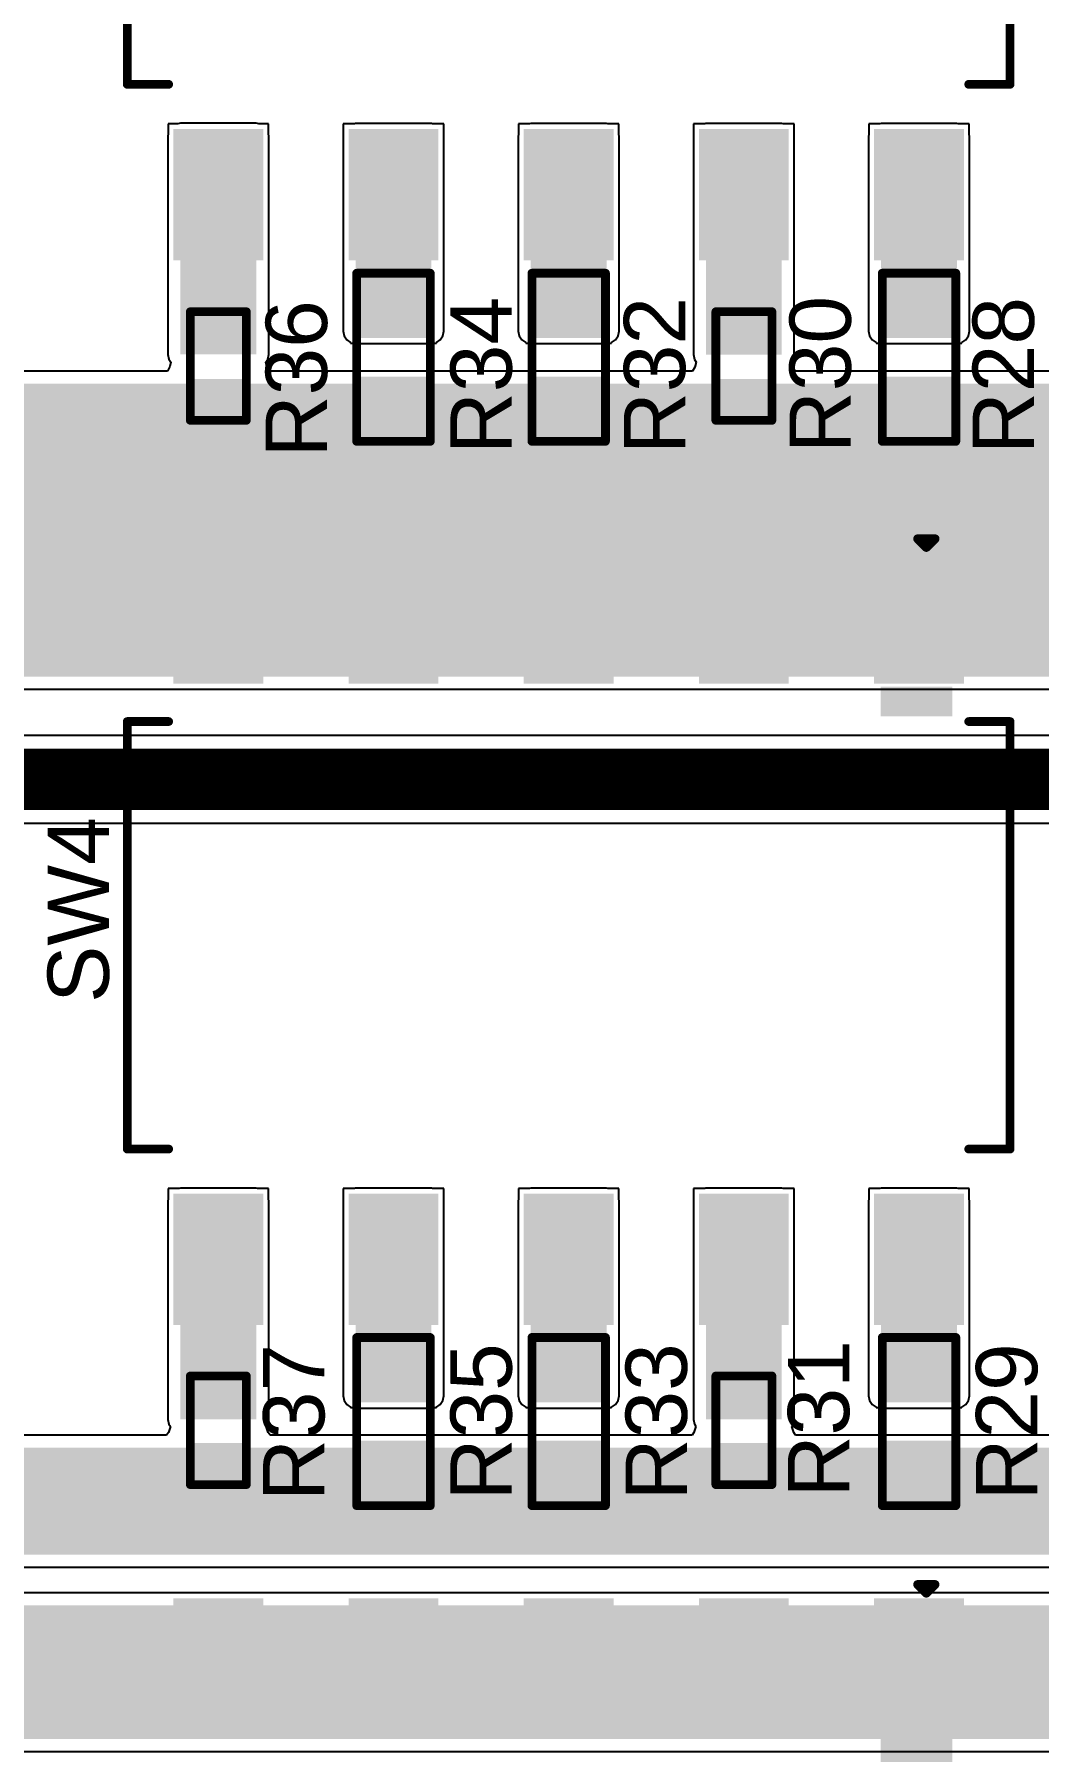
# Model space of a CAD drawing. Header units: millimetres. Extents: x -0.28 to 2.08, y -0.28 to 2.74.
# Drawn here: x 0.596 to 1.169, y 0.44 to 1.421 of the extents above; entities that cross this region are included whole.
import ezdxf

# ---------------------------------------------------------------- set-up
doc = ezdxf.new("R2010")
doc.units = ezdxf.units.MM
doc.header["$MEASUREMENT"] = 0
for name, color, linetype in [('TopLayer', 1, 'Continuous'), ('TopOverlay', 2, 'Continuous'), ('TopPaste', 8, 'Continuous'), ('TopSolder', 216, 'Continuous')]:
    doc.layers.add(name, color=color, linetype=linetype)
doc.styles.add('Arial', font='', dxfattribs={"height": 0.2})
doc.styles.get('Arial').set_extended_font_data('Arial')

# ---------------------------------------------------------------- blocks, each defined once
blk = doc.blocks.new('DSIC05LS_P__9')
at = {"layer": 'TopLayer'}
for points in [[(-0.14961, 0.22165), (-0.14961, 0.17835), (-0.21654, 0.17835), (-0.21654, 0.22165)], [(0.21654, 0.22165), (0.21654, 0.17835), (0.14961, 0.17835), (0.14961, 0.22165)], [(-0.14961, 0.12165), (-0.14961, 0.07835), (-0.21654, 0.07835), (-0.21654, 0.12165)], [(0.21654, 0.12165), (0.21654, 0.07835), (0.14961, 0.07835), (0.14961, 0.12165)], [(-0.14961, 0.02165), (-0.14961, -0.02165), (-0.21654, -0.02165), (-0.21654, 0.02165)], [(0.21654, 0.02165), (0.21654, -0.02165), (0.14961, -0.02165), (0.14961, 0.02165)], [(-0.14961, -0.07835), (-0.14961, -0.12165), (-0.21654, -0.12165), (-0.21654, -0.07835)], [(0.21654, -0.07835), (0.21654, -0.12165), (0.14961, -0.12165), (0.14961, -0.07835)], [(-0.14961, -0.17835), (-0.14961, -0.22165), (-0.21654, -0.22165), (-0.21654, -0.17835)], [(0.21654, -0.17835), (0.21654, -0.22165), (0.14961, -0.22165), (0.14961, -0.17835)]]:
    blk.add_hatch(color=1, dxfattribs=at).paths.add_polyline_path(points)
at = {"layer": 'TopOverlay'}
blk.add_hatch(color=2, dxfattribs=at).paths.add_polyline_path([(-0.144, 0.178), (-0.127, 0.178), (-0.127, 0.219), (-0.144, 0.219)])
at = {"layer": 'TopPaste'}
for points in [[(-0.14961, 0.22165), (-0.14961, 0.17835), (-0.21654, 0.17835), (-0.21654, 0.22165)], [(0.21654, 0.22165), (0.21654, 0.17835), (0.14961, 0.17835), (0.14961, 0.22165)], [(-0.14961, 0.12165), (-0.14961, 0.07835), (-0.21654, 0.07835), (-0.21654, 0.12165)], [(0.21654, 0.12165), (0.21654, 0.07835), (0.14961, 0.07835), (0.14961, 0.12165)], [(-0.14961, 0.02165), (-0.14961, -0.02165), (-0.21654, -0.02165), (-0.21654, 0.02165)], [(0.21654, 0.02165), (0.21654, -0.02165), (0.14961, -0.02165), (0.14961, 0.02165)], [(-0.14961, -0.07835), (-0.14961, -0.12165), (-0.21654, -0.12165), (-0.21654, -0.07835)], [(0.21654, -0.07835), (0.21654, -0.12165), (0.14961, -0.12165), (0.14961, -0.07835)], [(-0.14961, -0.17835), (-0.14961, -0.22165), (-0.21654, -0.22165), (-0.21654, -0.17835)], [(0.21654, -0.17835), (0.21654, -0.22165), (0.14961, -0.22165), (0.14961, -0.17835)]]:
    blk.add_hatch(color=8, dxfattribs=at).paths.add_polyline_path(points)
at = {"layer": 'TopSolder'}
for points in [[(-0.14561, 0.22565), (-0.14561, 0.17435), (-0.22054, 0.17435), (-0.22054, 0.22565)], [(0.22054, 0.22565), (0.22054, 0.17435), (0.14561, 0.17435), (0.14561, 0.22565)], [(-0.14561, 0.12565), (-0.14561, 0.07435), (-0.22054, 0.07435), (-0.22054, 0.12565)], [(0.22054, 0.12565), (0.22054, 0.07435), (0.14561, 0.07435), (0.14561, 0.12565)], [(-0.14561, 0.02565), (-0.14561, -0.02565), (-0.22054, -0.02565), (-0.22054, 0.02565)], [(0.22054, 0.02565), (0.22054, -0.02565), (0.14561, -0.02565), (0.14561, 0.02565)], [(-0.14561, -0.07435), (-0.14561, -0.12565), (-0.22054, -0.12565), (-0.22054, -0.07435)], [(0.22054, -0.07435), (0.22054, -0.12565), (0.14561, -0.12565), (0.14561, -0.07435)], [(-0.14561, -0.17435), (-0.14561, -0.22565), (-0.22054, -0.22565), (-0.22054, -0.17435)], [(0.22054, -0.17435), (0.22054, -0.22565), (0.14561, -0.22565), (0.14561, -0.17435)]]:
    blk.add_hatch(color=216, dxfattribs=at).paths.add_polyline_path(points)
at = {"layer": 'TopOverlay', "const_width": 0.005}
for points in [[(0.12008, 0.25197), (-0.12402, 0.25197)], [(-0.12402, 0.22835), (-0.12402, 0.25197)], [(0.12008, 0.22835), (0.12008, 0.25197)], [(-0.22838, 0.19916), (-0.22838, 0.20916)], [(-0.22338, 0.20416), (-0.22838, 0.20916)], [(-0.22838, 0.19916), (-0.22338, 0.20416)], [(-0.12402, -0.25197), (-0.12402, -0.22835)], [(0.12008, -0.25197), (0.12008, -0.22835)], [(0.12008, -0.25197), (-0.12402, -0.25197)]]:
    blk.add_lwpolyline(points, dxfattribs=at)
at = {"layer": 'TopOverlay', "const_width": 0.0025}
for points in [[(-0.12527, 0.25197, 1), (-0.12277, 0.25197, 1)], [(-0.12527, 0.25197, 1), (-0.12277, 0.25197, 1)], [(0.11883, 0.25197, 1), (0.12133, 0.25197, 1)], [(0.11883, 0.25197, 1), (0.12133, 0.25197, 1)], [(-0.12527, 0.22835, 1), (-0.12277, 0.22835, 1)], [(0.11883, 0.22835, 1), (0.12133, 0.22835, 1)], [(-0.22963, 0.20916, 1), (-0.22713, 0.20916, 1)], [(-0.22963, 0.20916, 1), (-0.22713, 0.20916, 1)], [(-0.22463, 0.20416, 1), (-0.22213, 0.20416, 1)], [(-0.22463, 0.20416, 1), (-0.22213, 0.20416, 1)], [(-0.22963, 0.19916, 1), (-0.22713, 0.19916, 1)], [(-0.22963, 0.19916, 1), (-0.22713, 0.19916, 1)], [(-0.12527, -0.22835, 1), (-0.12277, -0.22835, 1)], [(0.11883, -0.22835, 1), (0.12133, -0.22835, 1)], [(-0.12527, -0.25197, 1), (-0.12277, -0.25197, 1)], [(-0.12527, -0.25197, 1), (-0.12277, -0.25197, 1)], [(0.11883, -0.25197, 1), (0.12133, -0.25197, 1)], [(0.11883, -0.25197, 1), (0.12133, -0.25197, 1)]]:
    blk.add_lwpolyline(points, format="xyb", close=True, dxfattribs=at)
blk = doc.blocks.new('DSIC05LS_P__13')
at = {"layer": 'TopLayer'}
for points in [[(-0.14961, 0.22165), (-0.14961, 0.17835), (-0.21654, 0.17835), (-0.21654, 0.22165)], [(0.21654, 0.22165), (0.21654, 0.17835), (0.14961, 0.17835), (0.14961, 0.22165)], [(-0.14961, 0.12165), (-0.14961, 0.07835), (-0.21654, 0.07835), (-0.21654, 0.12165)], [(0.21654, 0.12165), (0.21654, 0.07835), (0.14961, 0.07835), (0.14961, 0.12165)], [(-0.14961, 0.02165), (-0.14961, -0.02165), (-0.21654, -0.02165), (-0.21654, 0.02165)], [(0.21654, 0.02165), (0.21654, -0.02165), (0.14961, -0.02165), (0.14961, 0.02165)], [(-0.14961, -0.07835), (-0.14961, -0.12165), (-0.21654, -0.12165), (-0.21654, -0.07835)], [(0.21654, -0.07835), (0.21654, -0.12165), (0.14961, -0.12165), (0.14961, -0.07835)], [(-0.14961, -0.17835), (-0.14961, -0.22165), (-0.21654, -0.22165), (-0.21654, -0.17835)], [(0.21654, -0.17835), (0.21654, -0.22165), (0.14961, -0.22165), (0.14961, -0.17835)]]:
    blk.add_hatch(color=1, dxfattribs=at).paths.add_polyline_path(points)
at = {"layer": 'TopOverlay'}
blk.add_hatch(color=2, dxfattribs=at).paths.add_polyline_path([(-0.144, 0.178), (-0.127, 0.178), (-0.127, 0.219), (-0.144, 0.219)])
at = {"layer": 'TopPaste'}
for points in [[(-0.14961, 0.22165), (-0.14961, 0.17835), (-0.21654, 0.17835), (-0.21654, 0.22165)], [(0.21654, 0.22165), (0.21654, 0.17835), (0.14961, 0.17835), (0.14961, 0.22165)], [(-0.14961, 0.12165), (-0.14961, 0.07835), (-0.21654, 0.07835), (-0.21654, 0.12165)], [(0.21654, 0.12165), (0.21654, 0.07835), (0.14961, 0.07835), (0.14961, 0.12165)], [(-0.14961, 0.02165), (-0.14961, -0.02165), (-0.21654, -0.02165), (-0.21654, 0.02165)], [(0.21654, 0.02165), (0.21654, -0.02165), (0.14961, -0.02165), (0.14961, 0.02165)], [(-0.14961, -0.07835), (-0.14961, -0.12165), (-0.21654, -0.12165), (-0.21654, -0.07835)], [(0.21654, -0.07835), (0.21654, -0.12165), (0.14961, -0.12165), (0.14961, -0.07835)], [(-0.14961, -0.17835), (-0.14961, -0.22165), (-0.21654, -0.22165), (-0.21654, -0.17835)], [(0.21654, -0.17835), (0.21654, -0.22165), (0.14961, -0.22165), (0.14961, -0.17835)]]:
    blk.add_hatch(color=8, dxfattribs=at).paths.add_polyline_path(points)
at = {"layer": 'TopSolder'}
for points in [[(-0.14561, 0.22565), (-0.14561, 0.17435), (-0.22054, 0.17435), (-0.22054, 0.22565)], [(0.22054, 0.22565), (0.22054, 0.17435), (0.14561, 0.17435), (0.14561, 0.22565)], [(-0.14561, 0.12565), (-0.14561, 0.07435), (-0.22054, 0.07435), (-0.22054, 0.12565)], [(0.22054, 0.12565), (0.22054, 0.07435), (0.14561, 0.07435), (0.14561, 0.12565)], [(-0.14561, 0.02565), (-0.14561, -0.02565), (-0.22054, -0.02565), (-0.22054, 0.02565)], [(0.22054, 0.02565), (0.22054, -0.02565), (0.14561, -0.02565), (0.14561, 0.02565)], [(-0.14561, -0.07435), (-0.14561, -0.12565), (-0.22054, -0.12565), (-0.22054, -0.07435)], [(0.22054, -0.07435), (0.22054, -0.12565), (0.14561, -0.12565), (0.14561, -0.07435)], [(-0.14561, -0.17435), (-0.14561, -0.22565), (-0.22054, -0.22565), (-0.22054, -0.17435)], [(0.22054, -0.17435), (0.22054, -0.22565), (0.14561, -0.22565), (0.14561, -0.17435)]]:
    blk.add_hatch(color=216, dxfattribs=at).paths.add_polyline_path(points)
at = {"layer": 'TopOverlay', "const_width": 0.005}
for points in [[(0.12008, 0.25197), (-0.12402, 0.25197)], [(-0.12402, 0.22835), (-0.12402, 0.25197)], [(0.12008, 0.22835), (0.12008, 0.25197)], [(-0.22838, 0.19916), (-0.22838, 0.20916)], [(-0.22338, 0.20416), (-0.22838, 0.20916)], [(-0.22838, 0.19916), (-0.22338, 0.20416)], [(-0.12402, -0.25197), (-0.12402, -0.22835)], [(0.12008, -0.25197), (0.12008, -0.22835)], [(0.12008, -0.25197), (-0.12402, -0.25197)]]:
    blk.add_lwpolyline(points, dxfattribs=at)
at = {"layer": 'TopOverlay', "const_width": 0.0025}
for points in [[(-0.12527, 0.25197, 1), (-0.12277, 0.25197, 1)], [(-0.12527, 0.25197, 1), (-0.12277, 0.25197, 1)], [(0.11883, 0.25197, 1), (0.12133, 0.25197, 1)], [(0.11883, 0.25197, 1), (0.12133, 0.25197, 1)], [(-0.12527, 0.22835, 1), (-0.12277, 0.22835, 1)], [(0.11883, 0.22835, 1), (0.12133, 0.22835, 1)], [(-0.22963, 0.20916, 1), (-0.22713, 0.20916, 1)], [(-0.22963, 0.20916, 1), (-0.22713, 0.20916, 1)], [(-0.22463, 0.20416, 1), (-0.22213, 0.20416, 1)], [(-0.22463, 0.20416, 1), (-0.22213, 0.20416, 1)], [(-0.22963, 0.19916, 1), (-0.22713, 0.19916, 1)], [(-0.22963, 0.19916, 1), (-0.22713, 0.19916, 1)], [(-0.12527, -0.22835, 1), (-0.12277, -0.22835, 1)], [(0.11883, -0.22835, 1), (0.12133, -0.22835, 1)], [(-0.12527, -0.25197, 1), (-0.12277, -0.25197, 1)], [(-0.12527, -0.25197, 1), (-0.12277, -0.25197, 1)], [(0.11883, -0.25197, 1), (0.12133, -0.25197, 1)], [(0.11883, -0.25197, 1), (0.12133, -0.25197, 1)]]:
    blk.add_lwpolyline(points, format="xyb", close=True, dxfattribs=at)
blk = doc.blocks.new('DSIC05LS_P__14')
at = {"layer": 'TopLayer'}
for points in [[(-0.14961, 0.22165), (-0.14961, 0.17835), (-0.21654, 0.17835), (-0.21654, 0.22165)], [(0.21654, 0.22165), (0.21654, 0.17835), (0.14961, 0.17835), (0.14961, 0.22165)], [(-0.14961, 0.12165), (-0.14961, 0.07835), (-0.21654, 0.07835), (-0.21654, 0.12165)], [(0.21654, 0.12165), (0.21654, 0.07835), (0.14961, 0.07835), (0.14961, 0.12165)], [(-0.14961, 0.02165), (-0.14961, -0.02165), (-0.21654, -0.02165), (-0.21654, 0.02165)], [(0.21654, 0.02165), (0.21654, -0.02165), (0.14961, -0.02165), (0.14961, 0.02165)], [(-0.14961, -0.07835), (-0.14961, -0.12165), (-0.21654, -0.12165), (-0.21654, -0.07835)], [(0.21654, -0.07835), (0.21654, -0.12165), (0.14961, -0.12165), (0.14961, -0.07835)], [(-0.14961, -0.17835), (-0.14961, -0.22165), (-0.21654, -0.22165), (-0.21654, -0.17835)], [(0.21654, -0.17835), (0.21654, -0.22165), (0.14961, -0.22165), (0.14961, -0.17835)]]:
    blk.add_hatch(color=1, dxfattribs=at).paths.add_polyline_path(points)
at = {"layer": 'TopOverlay'}
blk.add_hatch(color=2, dxfattribs=at).paths.add_polyline_path([(-0.14402, 0.178), (-0.12702, 0.178), (-0.12702, 0.219), (-0.14402, 0.219)])
at = {"layer": 'TopPaste'}
for points in [[(-0.14961, 0.22165), (-0.14961, 0.17835), (-0.21654, 0.17835), (-0.21654, 0.22165)], [(0.21654, 0.22165), (0.21654, 0.17835), (0.14961, 0.17835), (0.14961, 0.22165)], [(-0.14961, 0.12165), (-0.14961, 0.07835), (-0.21654, 0.07835), (-0.21654, 0.12165)], [(0.21654, 0.12165), (0.21654, 0.07835), (0.14961, 0.07835), (0.14961, 0.12165)], [(-0.14961, 0.02165), (-0.14961, -0.02165), (-0.21654, -0.02165), (-0.21654, 0.02165)], [(0.21654, 0.02165), (0.21654, -0.02165), (0.14961, -0.02165), (0.14961, 0.02165)], [(-0.14961, -0.07835), (-0.14961, -0.12165), (-0.21654, -0.12165), (-0.21654, -0.07835)], [(0.21654, -0.07835), (0.21654, -0.12165), (0.14961, -0.12165), (0.14961, -0.07835)], [(-0.14961, -0.17835), (-0.14961, -0.22165), (-0.21654, -0.22165), (-0.21654, -0.17835)], [(0.21654, -0.17835), (0.21654, -0.22165), (0.14961, -0.22165), (0.14961, -0.17835)]]:
    blk.add_hatch(color=8, dxfattribs=at).paths.add_polyline_path(points)
at = {"layer": 'TopSolder'}
for points in [[(-0.14561, 0.22565), (-0.14561, 0.17435), (-0.22054, 0.17435), (-0.22054, 0.22565)], [(0.22054, 0.22565), (0.22054, 0.17435), (0.14561, 0.17435), (0.14561, 0.22565)], [(-0.14561, 0.12565), (-0.14561, 0.07435), (-0.22054, 0.07435), (-0.22054, 0.12565)], [(0.22054, 0.12565), (0.22054, 0.07435), (0.14561, 0.07435), (0.14561, 0.12565)], [(-0.14561, 0.02565), (-0.14561, -0.02565), (-0.22054, -0.02565), (-0.22054, 0.02565)], [(0.22054, 0.02565), (0.22054, -0.02565), (0.14561, -0.02565), (0.14561, 0.02565)], [(-0.14561, -0.07435), (-0.14561, -0.12565), (-0.22054, -0.12565), (-0.22054, -0.07435)], [(0.22054, -0.07435), (0.22054, -0.12565), (0.14561, -0.12565), (0.14561, -0.07435)], [(-0.14561, -0.17435), (-0.14561, -0.22565), (-0.22054, -0.22565), (-0.22054, -0.17435)], [(0.22054, -0.17435), (0.22054, -0.22565), (0.14561, -0.22565), (0.14561, -0.17435)]]:
    blk.add_hatch(color=216, dxfattribs=at).paths.add_polyline_path(points)
at = {"layer": 'TopOverlay', "const_width": 0.005}
for points in [[(0.12008, 0.25197), (-0.12402, 0.25197)], [(-0.12402, 0.22835), (-0.12402, 0.25197)], [(0.12008, 0.22835), (0.12008, 0.25197)], [(-0.22838, 0.19916), (-0.22838, 0.20916)], [(-0.22338, 0.20416), (-0.22838, 0.20916)], [(-0.22838, 0.19916), (-0.22338, 0.20416)], [(-0.12402, -0.25197), (-0.12402, -0.22835)], [(0.12008, -0.25197), (0.12008, -0.22835)], [(0.12008, -0.25197), (-0.12402, -0.25197)]]:
    blk.add_lwpolyline(points, dxfattribs=at)
at = {"layer": 'TopOverlay', "const_width": 0.0025}
for points in [[(-0.12527, 0.25197, 1), (-0.12277, 0.25197, 1)], [(-0.12527, 0.25197, 1), (-0.12277, 0.25197, 1)], [(0.11883, 0.25197, 1), (0.12133, 0.25197, 1)], [(0.11883, 0.25197, 1), (0.12133, 0.25197, 1)], [(-0.12527, 0.22835, 1), (-0.12277, 0.22835, 1)], [(0.11883, 0.22835, 1), (0.12133, 0.22835, 1)], [(-0.22963, 0.20916, 1), (-0.22713, 0.20916, 1)], [(-0.22963, 0.20916, 1), (-0.22713, 0.20916, 1)], [(-0.22463, 0.20416, 1), (-0.22213, 0.20416, 1)], [(-0.22463, 0.20416, 1), (-0.22213, 0.20416, 1)], [(-0.22963, 0.19916, 1), (-0.22713, 0.19916, 1)], [(-0.22963, 0.19916, 1), (-0.22713, 0.19916, 1)], [(-0.12527, -0.22835, 1), (-0.12277, -0.22835, 1)], [(0.11883, -0.22835, 1), (0.12133, -0.22835, 1)], [(-0.12527, -0.25197, 1), (-0.12277, -0.25197, 1)], [(-0.12527, -0.25197, 1), (-0.12277, -0.25197, 1)], [(0.11883, -0.25197, 1), (0.12133, -0.25197, 1)], [(0.11883, -0.25197, 1), (0.12133, -0.25197, 1)]]:
    blk.add_lwpolyline(points, format="xyb", close=True, dxfattribs=at)
blk = doc.blocks.new('R___0402_53')
at = {"layer": 'TopLayer'}
for points in [[(-0.0275, -0.0125), (-0.0275, 0.0125), (-0.0095, 0.0125), (-0.0095, -0.0125)], [(0.0095, -0.0125), (0.0095, 0.0125), (0.0275, 0.0125), (0.0275, -0.0125)]]:
    blk.add_hatch(color=1, dxfattribs=at).paths.add_polyline_path(points)
at = {"layer": 'TopPaste'}
for points in [[(-0.0275, -0.0125), (-0.0275, 0.0125), (-0.0095, 0.0125), (-0.0095, -0.0125)], [(0.0095, -0.0125), (0.0095, 0.0125), (0.0275, 0.0125), (0.0275, -0.0125)]]:
    blk.add_hatch(color=8, dxfattribs=at).paths.add_polyline_path(points)
at = {"layer": 'TopSolder'}
for points in [[(-0.02967, -0.01467), (-0.02967, 0.01467), (-0.00733, 0.01467), (-0.00733, -0.01467)], [(0.00733, -0.01467), (0.00733, 0.01467), (0.02967, 0.01467), (0.02967, -0.01467)]]:
    blk.add_hatch(color=216, dxfattribs=at).paths.add_polyline_path(points)
at = {"layer": 'TopOverlay'}
for points, const_width in [([(-0.031, 0.016), (0.031, 0.016)], 0.005), ([(-0.031, 0.016), (-0.031, -0.016)], 0.005), ([(0.031, 0.016), (0.031, -0.016)], 0.005), ([(-0.031, -0.016), (0.031, -0.016)], 0.005), ([(-0.032, -0.017), (0.032, -0.017)], 0.000127)]:
    blk.add_lwpolyline(points, dxfattribs=dict(at, const_width=const_width))
for points, const_width in [([(-0.03225, 0.016, 1), (-0.02975, 0.016, 1)], 0.0025), ([(-0.03225, 0.016, 1), (-0.02975, 0.016, 1)], 0.0025), ([(0.02975, 0.016, 1), (0.03225, 0.016, 1)], 0.0025), ([(0.02975, 0.016, 1), (0.03225, 0.016, 1)], 0.0025), ([(-0.03225, -0.016, 1), (-0.02975, -0.016, 1)], 0.0025), ([(-0.03225, -0.016, 1), (-0.02975, -0.016, 1)], 0.0025), ([(-0.03203, -0.017, 1), (-0.03197, -0.017, 1)], 0.0000635), ([(0.02975, -0.016, 1), (0.03225, -0.016, 1)], 0.0025), ([(0.02975, -0.016, 1), (0.03225, -0.016, 1)], 0.0025), ([(0.03197, -0.017, 1), (0.03203, -0.017, 1)], 0.0000635)]:
    blk.add_lwpolyline(points, format="xyb", close=True, dxfattribs=dict(at, const_width=const_width))
blk = doc.blocks.new('R___0402_54')
at = {"layer": 'TopLayer'}
for points in [[(-0.0275, -0.0125), (-0.0275, 0.0125), (-0.0095, 0.0125), (-0.0095, -0.0125)], [(0.0095, -0.0125), (0.0095, 0.0125), (0.0275, 0.0125), (0.0275, -0.0125)]]:
    blk.add_hatch(color=1, dxfattribs=at).paths.add_polyline_path(points)
at = {"layer": 'TopPaste'}
for points in [[(-0.0275, -0.0125), (-0.0275, 0.0125), (-0.0095, 0.0125), (-0.0095, -0.0125)], [(0.0095, -0.0125), (0.0095, 0.0125), (0.0275, 0.0125), (0.0275, -0.0125)]]:
    blk.add_hatch(color=8, dxfattribs=at).paths.add_polyline_path(points)
at = {"layer": 'TopSolder'}
for points in [[(-0.02967, -0.01467), (-0.02967, 0.01467), (-0.00733, 0.01467), (-0.00733, -0.01467)], [(0.00733, -0.01467), (0.00733, 0.01467), (0.02967, 0.01467), (0.02967, -0.01467)]]:
    blk.add_hatch(color=216, dxfattribs=at).paths.add_polyline_path(points)
at = {"layer": 'TopOverlay'}
for points, const_width in [([(-0.031, 0.016), (-0.031, -0.016)], 0.005), ([(-0.031, 0.016), (0.031, 0.016)], 0.005), ([(0.031, 0.016), (0.031, -0.016)], 0.005), ([(-0.031, -0.016), (0.031, -0.016)], 0.005), ([(-0.032, -0.017), (0.032, -0.017)], 0.000127)]:
    blk.add_lwpolyline(points, dxfattribs=dict(at, const_width=const_width))
for points, const_width in [([(-0.03225, 0.016, 1), (-0.02975, 0.016, 1)], 0.0025), ([(-0.03225, 0.016, 1), (-0.02975, 0.016, 1)], 0.0025), ([(0.02975, 0.016, 1), (0.03225, 0.016, 1)], 0.0025), ([(0.02975, 0.016, 1), (0.03225, 0.016, 1)], 0.0025), ([(-0.03225, -0.016, 1), (-0.02975, -0.016, 1)], 0.0025), ([(-0.03225, -0.016, 1), (-0.02975, -0.016, 1)], 0.0025), ([(-0.03203, -0.017, 1), (-0.03197, -0.017, 1)], 0.0000635), ([(0.02975, -0.016, 1), (0.03225, -0.016, 1)], 0.0025), ([(0.02975, -0.016, 1), (0.03225, -0.016, 1)], 0.0025), ([(0.03197, -0.017, 1), (0.03203, -0.017, 1)], 0.0000635)]:
    blk.add_lwpolyline(points, format="xyb", close=True, dxfattribs=dict(at, const_width=const_width))
blk = doc.blocks.new('R___0603_55')
at = {"layer": 'TopLayer'}
for points in [[(-0.015, 0.0175), (-0.015, -0.0175), (-0.045, -0.0175), (-0.045, 0.0175)], [(0.045, 0.0175), (0.045, -0.0175), (0.015, -0.0175), (0.015, 0.0175)]]:
    blk.add_hatch(color=1, dxfattribs=at).paths.add_polyline_path(points)
at = {"layer": 'TopPaste'}
for points in [[(-0.015, 0.0175), (-0.015, -0.0175), (-0.045, -0.0175), (-0.045, 0.0175)], [(0.045, 0.0175), (0.045, -0.0175), (0.015, -0.0175), (0.015, 0.0175)]]:
    blk.add_hatch(color=8, dxfattribs=at).paths.add_polyline_path(points)
at = {"layer": 'TopSolder'}
for points in [[(-0.011, 0.0215), (-0.011, -0.0215), (-0.049, -0.0215), (-0.049, 0.0215)], [(0.049, 0.0215), (0.049, -0.0215), (0.011, -0.0215), (0.011, 0.0215)]]:
    blk.add_hatch(color=216, dxfattribs=at).paths.add_polyline_path(points)
at = {"layer": 'TopOverlay', "const_width": 0.005}
for points in [[(-0.048, 0.021), (0.048, 0.021)], [(-0.048, 0.021), (-0.048, -0.021)], [(0.048, 0.021), (0.048, -0.021)], [(-0.048, -0.021), (0.048, -0.021)]]:
    blk.add_lwpolyline(points, dxfattribs=at)
at = {"layer": 'TopOverlay', "const_width": 0.0025}
for points in [[(-0.04925, 0.021, 1), (-0.04675, 0.021, 1)], [(-0.04925, 0.021, 1), (-0.04675, 0.021, 1)], [(0.04675, 0.021, 1), (0.04925, 0.021, 1)], [(0.04675, 0.021, 1), (0.04925, 0.021, 1)], [(-0.04925, -0.021, 1), (-0.04675, -0.021, 1)], [(-0.04925, -0.021, 1), (-0.04675, -0.021, 1)], [(0.04675, -0.021, 1), (0.04925, -0.021, 1)], [(0.04675, -0.021, 1), (0.04925, -0.021, 1)]]:
    blk.add_lwpolyline(points, format="xyb", close=True, dxfattribs=at)
blk = doc.blocks.new('R___0603_56')
at = {"layer": 'TopLayer'}
for points in [[(-0.015, 0.0175), (-0.015, -0.0175), (-0.045, -0.0175), (-0.045, 0.0175)], [(0.045, 0.0175), (0.045, -0.0175), (0.015, -0.0175), (0.015, 0.0175)]]:
    blk.add_hatch(color=1, dxfattribs=at).paths.add_polyline_path(points)
at = {"layer": 'TopPaste'}
for points in [[(-0.015, 0.0175), (-0.015, -0.0175), (-0.045, -0.0175), (-0.045, 0.0175)], [(0.045, 0.0175), (0.045, -0.0175), (0.015, -0.0175), (0.015, 0.0175)]]:
    blk.add_hatch(color=8, dxfattribs=at).paths.add_polyline_path(points)
at = {"layer": 'TopSolder'}
for points in [[(-0.011, 0.0215), (-0.011, -0.0215), (-0.049, -0.0215), (-0.049, 0.0215)], [(0.049, 0.0215), (0.049, -0.0215), (0.011, -0.0215), (0.011, 0.0215)]]:
    blk.add_hatch(color=216, dxfattribs=at).paths.add_polyline_path(points)
at = {"layer": 'TopOverlay', "const_width": 0.005}
for points in [[(-0.048, 0.021), (0.048, 0.021)], [(-0.048, 0.021), (-0.048, -0.021)], [(0.048, 0.021), (0.048, -0.021)], [(-0.048, -0.021), (0.048, -0.021)]]:
    blk.add_lwpolyline(points, dxfattribs=at)
at = {"layer": 'TopOverlay', "const_width": 0.0025}
for points in [[(-0.04925, 0.021, 1), (-0.04675, 0.021, 1)], [(-0.04925, 0.021, 1), (-0.04675, 0.021, 1)], [(0.04675, 0.021, 1), (0.04925, 0.021, 1)], [(0.04675, 0.021, 1), (0.04925, 0.021, 1)], [(-0.04925, -0.021, 1), (-0.04675, -0.021, 1)], [(-0.04925, -0.021, 1), (-0.04675, -0.021, 1)], [(0.04675, -0.021, 1), (0.04925, -0.021, 1)], [(0.04675, -0.021, 1), (0.04925, -0.021, 1)]]:
    blk.add_lwpolyline(points, format="xyb", close=True, dxfattribs=at)
blk = doc.blocks.new('R___0603_57')
at = {"layer": 'TopLayer'}
for points in [[(-0.015, 0.0175), (-0.015, -0.0175), (-0.045, -0.0175), (-0.045, 0.0175)], [(0.045, 0.0175), (0.045, -0.0175), (0.015, -0.0175), (0.015, 0.0175)]]:
    blk.add_hatch(color=1, dxfattribs=at).paths.add_polyline_path(points)
at = {"layer": 'TopPaste'}
for points in [[(-0.015, 0.0175), (-0.015, -0.0175), (-0.045, -0.0175), (-0.045, 0.0175)], [(0.045, 0.0175), (0.045, -0.0175), (0.015, -0.0175), (0.015, 0.0175)]]:
    blk.add_hatch(color=8, dxfattribs=at).paths.add_polyline_path(points)
at = {"layer": 'TopSolder'}
for points in [[(-0.011, 0.0215), (-0.011, -0.0215), (-0.049, -0.0215), (-0.049, 0.0215)], [(0.049, 0.0215), (0.049, -0.0215), (0.011, -0.0215), (0.011, 0.0215)]]:
    blk.add_hatch(color=216, dxfattribs=at).paths.add_polyline_path(points)
at = {"layer": 'TopOverlay', "const_width": 0.005}
for points in [[(-0.048, 0.021), (0.048, 0.021)], [(-0.048, 0.021), (-0.048, -0.021)], [(0.048, 0.021), (0.048, -0.021)], [(-0.048, -0.021), (0.048, -0.021)]]:
    blk.add_lwpolyline(points, dxfattribs=at)
at = {"layer": 'TopOverlay', "const_width": 0.0025}
for points in [[(-0.04925, 0.021, 1), (-0.04675, 0.021, 1)], [(-0.04925, 0.021, 1), (-0.04675, 0.021, 1)], [(0.04675, 0.021, 1), (0.04925, 0.021, 1)], [(0.04675, 0.021, 1), (0.04925, 0.021, 1)], [(-0.04925, -0.021, 1), (-0.04675, -0.021, 1)], [(-0.04925, -0.021, 1), (-0.04675, -0.021, 1)], [(0.04675, -0.021, 1), (0.04925, -0.021, 1)], [(0.04675, -0.021, 1), (0.04925, -0.021, 1)]]:
    blk.add_lwpolyline(points, format="xyb", close=True, dxfattribs=at)
blk = doc.blocks.new('R___0603_58')
at = {"layer": 'TopLayer'}
for points in [[(-0.015, 0.0175), (-0.015, -0.0175), (-0.045, -0.0175), (-0.045, 0.0175)], [(0.045, 0.0175), (0.045, -0.0175), (0.015, -0.0175), (0.015, 0.0175)]]:
    blk.add_hatch(color=1, dxfattribs=at).paths.add_polyline_path(points)
at = {"layer": 'TopPaste'}
for points in [[(-0.015, 0.0175), (-0.015, -0.0175), (-0.045, -0.0175), (-0.045, 0.0175)], [(0.045, 0.0175), (0.045, -0.0175), (0.015, -0.0175), (0.015, 0.0175)]]:
    blk.add_hatch(color=8, dxfattribs=at).paths.add_polyline_path(points)
at = {"layer": 'TopSolder'}
for points in [[(-0.011, 0.0215), (-0.011, -0.0215), (-0.049, -0.0215), (-0.049, 0.0215)], [(0.049, 0.0215), (0.049, -0.0215), (0.011, -0.0215), (0.011, 0.0215)]]:
    blk.add_hatch(color=216, dxfattribs=at).paths.add_polyline_path(points)
at = {"layer": 'TopOverlay', "const_width": 0.005}
for points in [[(-0.048, 0.021), (0.048, 0.021)], [(-0.048, 0.021), (-0.048, -0.021)], [(0.048, 0.021), (0.048, -0.021)], [(-0.048, -0.021), (0.048, -0.021)]]:
    blk.add_lwpolyline(points, dxfattribs=at)
at = {"layer": 'TopOverlay', "const_width": 0.0025}
for points in [[(-0.04925, 0.021, 1), (-0.04675, 0.021, 1)], [(-0.04925, 0.021, 1), (-0.04675, 0.021, 1)], [(0.04675, 0.021, 1), (0.04925, 0.021, 1)], [(0.04675, 0.021, 1), (0.04925, 0.021, 1)], [(-0.04925, -0.021, 1), (-0.04675, -0.021, 1)], [(-0.04925, -0.021, 1), (-0.04675, -0.021, 1)], [(0.04675, -0.021, 1), (0.04925, -0.021, 1)], [(0.04675, -0.021, 1), (0.04925, -0.021, 1)]]:
    blk.add_lwpolyline(points, format="xyb", close=True, dxfattribs=at)
blk = doc.blocks.new('R___0402_59')
at = {"layer": 'TopLayer'}
for points in [[(-0.0275, -0.0125), (-0.0275, 0.0125), (-0.0095, 0.0125), (-0.0095, -0.0125)], [(0.0095, -0.0125), (0.0095, 0.0125), (0.0275, 0.0125), (0.0275, -0.0125)]]:
    blk.add_hatch(color=1, dxfattribs=at).paths.add_polyline_path(points)
at = {"layer": 'TopPaste'}
for points in [[(-0.0275, -0.0125), (-0.0275, 0.0125), (-0.0095, 0.0125), (-0.0095, -0.0125)], [(0.0095, -0.0125), (0.0095, 0.0125), (0.0275, 0.0125), (0.0275, -0.0125)]]:
    blk.add_hatch(color=8, dxfattribs=at).paths.add_polyline_path(points)
at = {"layer": 'TopSolder'}
for points in [[(-0.02967, -0.01467), (-0.02967, 0.01467), (-0.00733, 0.01467), (-0.00733, -0.01467)], [(0.00733, -0.01467), (0.00733, 0.01467), (0.02967, 0.01467), (0.02967, -0.01467)]]:
    blk.add_hatch(color=216, dxfattribs=at).paths.add_polyline_path(points)
at = {"layer": 'TopOverlay'}
for points, const_width in [([(-0.031, 0.016), (-0.031, -0.016)], 0.005), ([(-0.031, 0.016), (0.031, 0.016)], 0.005), ([(0.031, 0.016), (0.031, -0.016)], 0.005), ([(-0.031, -0.016), (0.031, -0.016)], 0.005), ([(-0.032, -0.017), (0.032, -0.017)], 0.000127)]:
    blk.add_lwpolyline(points, dxfattribs=dict(at, const_width=const_width))
for points, const_width in [([(-0.03225, 0.016, 1), (-0.02975, 0.016, 1)], 0.0025), ([(-0.03225, 0.016, 1), (-0.02975, 0.016, 1)], 0.0025), ([(0.02975, 0.016, 1), (0.03225, 0.016, 1)], 0.0025), ([(0.02975, 0.016, 1), (0.03225, 0.016, 1)], 0.0025), ([(-0.03225, -0.016, 1), (-0.02975, -0.016, 1)], 0.0025), ([(-0.03225, -0.016, 1), (-0.02975, -0.016, 1)], 0.0025), ([(-0.03203, -0.017, 1), (-0.03197, -0.017, 1)], 0.0000635), ([(0.02975, -0.016, 1), (0.03225, -0.016, 1)], 0.0025), ([(0.02975, -0.016, 1), (0.03225, -0.016, 1)], 0.0025), ([(0.03197, -0.017, 1), (0.03203, -0.017, 1)], 0.0000635)]:
    blk.add_lwpolyline(points, format="xyb", close=True, dxfattribs=dict(at, const_width=const_width))
blk = doc.blocks.new('R___0402_60')
at = {"layer": 'TopLayer'}
for points in [[(-0.0275, -0.0125), (-0.0275, 0.0125), (-0.0095, 0.0125), (-0.0095, -0.0125)], [(0.0095, -0.0125), (0.0095, 0.0125), (0.0275, 0.0125), (0.0275, -0.0125)]]:
    blk.add_hatch(color=1, dxfattribs=at).paths.add_polyline_path(points)
at = {"layer": 'TopPaste'}
for points in [[(-0.0275, -0.0125), (-0.0275, 0.0125), (-0.0095, 0.0125), (-0.0095, -0.0125)], [(0.0095, -0.0125), (0.0095, 0.0125), (0.0275, 0.0125), (0.0275, -0.0125)]]:
    blk.add_hatch(color=8, dxfattribs=at).paths.add_polyline_path(points)
at = {"layer": 'TopSolder'}
for points in [[(-0.02967, -0.01467), (-0.02967, 0.01467), (-0.00733, 0.01467), (-0.00733, -0.01467)], [(0.00733, -0.01467), (0.00733, 0.01467), (0.02967, 0.01467), (0.02967, -0.01467)]]:
    blk.add_hatch(color=216, dxfattribs=at).paths.add_polyline_path(points)
at = {"layer": 'TopOverlay'}
for points, const_width in [([(-0.031, 0.016), (-0.031, -0.016)], 0.005), ([(-0.031, 0.016), (0.031, 0.016)], 0.005), ([(0.031, 0.016), (0.031, -0.016)], 0.005), ([(-0.031, -0.016), (0.031, -0.016)], 0.005), ([(-0.032, -0.017), (0.032, -0.017)], 0.000127)]:
    blk.add_lwpolyline(points, dxfattribs=dict(at, const_width=const_width))
for points, const_width in [([(-0.03225, 0.016, 1), (-0.02975, 0.016, 1)], 0.0025), ([(-0.03225, 0.016, 1), (-0.02975, 0.016, 1)], 0.0025), ([(0.02975, 0.016, 1), (0.03225, 0.016, 1)], 0.0025), ([(0.02975, 0.016, 1), (0.03225, 0.016, 1)], 0.0025), ([(-0.03225, -0.016, 1), (-0.02975, -0.016, 1)], 0.0025), ([(-0.03225, -0.016, 1), (-0.02975, -0.016, 1)], 0.0025), ([(-0.03203, -0.017, 1), (-0.03197, -0.017, 1)], 0.0000635), ([(0.02975, -0.016, 1), (0.03225, -0.016, 1)], 0.0025), ([(0.02975, -0.016, 1), (0.03225, -0.016, 1)], 0.0025), ([(0.03197, -0.017, 1), (0.03203, -0.017, 1)], 0.0000635)]:
    blk.add_lwpolyline(points, format="xyb", close=True, dxfattribs=dict(at, const_width=const_width))
blk = doc.blocks.new('R___0603_61')
at = {"layer": 'TopLayer'}
for points in [[(-0.015, 0.0175), (-0.015, -0.0175), (-0.045, -0.0175), (-0.045, 0.0175)], [(0.045, 0.0175), (0.045, -0.0175), (0.015, -0.0175), (0.015, 0.0175)]]:
    blk.add_hatch(color=1, dxfattribs=at).paths.add_polyline_path(points)
at = {"layer": 'TopPaste'}
for points in [[(-0.015, 0.0175), (-0.015, -0.0175), (-0.045, -0.0175), (-0.045, 0.0175)], [(0.045, 0.0175), (0.045, -0.0175), (0.015, -0.0175), (0.015, 0.0175)]]:
    blk.add_hatch(color=8, dxfattribs=at).paths.add_polyline_path(points)
at = {"layer": 'TopSolder'}
for points in [[(-0.011, 0.0215), (-0.011, -0.0215), (-0.049, -0.0215), (-0.049, 0.0215)], [(0.049, 0.0215), (0.049, -0.0215), (0.011, -0.0215), (0.011, 0.0215)]]:
    blk.add_hatch(color=216, dxfattribs=at).paths.add_polyline_path(points)
at = {"layer": 'TopOverlay', "const_width": 0.005}
for points in [[(-0.048, 0.021), (0.048, 0.021)], [(-0.048, 0.021), (-0.048, -0.021)], [(0.048, 0.021), (0.048, -0.021)], [(-0.048, -0.021), (0.048, -0.021)]]:
    blk.add_lwpolyline(points, dxfattribs=at)
at = {"layer": 'TopOverlay', "const_width": 0.0025}
for points in [[(-0.04925, 0.021, 1), (-0.04675, 0.021, 1)], [(-0.04925, 0.021, 1), (-0.04675, 0.021, 1)], [(0.04675, 0.021, 1), (0.04925, 0.021, 1)], [(0.04675, 0.021, 1), (0.04925, 0.021, 1)], [(-0.04925, -0.021, 1), (-0.04675, -0.021, 1)], [(-0.04925, -0.021, 1), (-0.04675, -0.021, 1)], [(0.04675, -0.021, 1), (0.04925, -0.021, 1)], [(0.04675, -0.021, 1), (0.04925, -0.021, 1)]]:
    blk.add_lwpolyline(points, format="xyb", close=True, dxfattribs=at)
blk = doc.blocks.new('R___0603_62')
at = {"layer": 'TopLayer'}
for points in [[(-0.015, 0.0175), (-0.015, -0.0175), (-0.045, -0.0175), (-0.045, 0.0175)], [(0.045, 0.0175), (0.045, -0.0175), (0.015, -0.0175), (0.015, 0.0175)]]:
    blk.add_hatch(color=1, dxfattribs=at).paths.add_polyline_path(points)
at = {"layer": 'TopPaste'}
for points in [[(-0.015, 0.0175), (-0.015, -0.0175), (-0.045, -0.0175), (-0.045, 0.0175)], [(0.045, 0.0175), (0.045, -0.0175), (0.015, -0.0175), (0.015, 0.0175)]]:
    blk.add_hatch(color=8, dxfattribs=at).paths.add_polyline_path(points)
at = {"layer": 'TopSolder'}
for points in [[(-0.011, 0.0215), (-0.011, -0.0215), (-0.049, -0.0215), (-0.049, 0.0215)], [(0.049, 0.0215), (0.049, -0.0215), (0.011, -0.0215), (0.011, 0.0215)]]:
    blk.add_hatch(color=216, dxfattribs=at).paths.add_polyline_path(points)
at = {"layer": 'TopOverlay', "const_width": 0.005}
for points in [[(-0.048, 0.021), (0.048, 0.021)], [(-0.048, 0.021), (-0.048, -0.021)], [(0.048, 0.021), (0.048, -0.021)], [(-0.048, -0.021), (0.048, -0.021)]]:
    blk.add_lwpolyline(points, dxfattribs=at)
at = {"layer": 'TopOverlay', "const_width": 0.0025}
for points in [[(-0.04925, 0.021, 1), (-0.04675, 0.021, 1)], [(-0.04925, 0.021, 1), (-0.04675, 0.021, 1)], [(0.04675, 0.021, 1), (0.04925, 0.021, 1)], [(0.04675, 0.021, 1), (0.04925, 0.021, 1)], [(-0.04925, -0.021, 1), (-0.04675, -0.021, 1)], [(-0.04925, -0.021, 1), (-0.04675, -0.021, 1)], [(0.04675, -0.021, 1), (0.04925, -0.021, 1)], [(0.04675, -0.021, 1), (0.04925, -0.021, 1)]]:
    blk.add_lwpolyline(points, format="xyb", close=True, dxfattribs=at)

msp = doc.modelspace()

# ---------------------------------------------------------------- hatches: boundary and pattern name
at = {"layer": 'TopLayer'}
for points in [[(0.67929, 1.23859), (0.7226, 1.23859), (0.7226, 1.36341), (0.67929, 1.36341)], [(0.77929, 1.25195), (0.8226, 1.25195), (0.8226, 1.36327), (0.77929, 1.36327)], [(0.87929, 1.25195), (0.9226, 1.25195), (0.9226, 1.36327), (0.87929, 1.36327)], [(0.97929, 1.23845), (1.0226, 1.23845), (1.0226, 1.36327), (0.97929, 1.36327)], [(1.07929, 1.25195), (1.1226, 1.25195), (1.1226, 1.36327), (1.07929, 1.36327)], [(0.09929, 1.05455), (1.7076, 1.05455), (1.7076, 1.22195), (0.09929, 1.22195)], [(0.67929, 0.63052), (0.7226, 0.63052), (0.7226, 0.75534), (0.67929, 0.75534)], [(0.77929, 0.64402), (0.8226, 0.64402), (0.8226, 0.75534), (0.77929, 0.75534)], [(0.87929, 0.64402), (0.9226, 0.64402), (0.9226, 0.75534), (0.87929, 0.75534)], [(0.97929, 0.63052), (1.0226, 0.63052), (1.0226, 0.75534), (0.97929, 0.75534)], [(1.07929, 0.64402), (1.1226, 0.64402), (1.1226, 0.75534), (1.07929, 0.75534)], [(0.09929, 0.55329), (1.70695, 0.55329), (1.70695, 0.61429), (0.09929, 0.61429)], [(1.08345, 0.56095), (1.11845, 0.56095), (1.11845, 0.61429), (1.08345, 0.61429)], [(0.09595, 0.448), (1.7076, 0.448), (1.7076, 0.52441), (0.09595, 0.52441)]]:
    msp.add_hatch(color=1, dxfattribs=at).paths.add_polyline_path(points)

# ---------------------------------------------------------------- linework, layer by layer
for p, q in [((0.67229, 1.3641), (0.67215, 1.36341)), ((0.67789, 1.37027), (0.67229, 1.37027)), ((0.67229, 1.37027), (0.67229, 1.3641)), ((0.67929, 1.37055), (0.67789, 1.37027)), ((0.7226, 1.37055), (0.67929, 1.37055)), ((0.724, 1.37027), (0.7226, 1.37055)), ((0.7296, 1.37027), (0.724, 1.37027)), ((0.7296, 1.3641), (0.7296, 1.37027)), ((0.72974, 1.36341), (0.7296, 1.3641)), ((0.77229, 1.36396), (0.77215, 1.36327)), ((0.7786, 1.37027), (0.77229, 1.37027)), ((0.77229, 1.37027), (0.77229, 1.36396)), ((0.77929, 1.37041), (0.7786, 1.37027)), ((0.8226, 1.37041), (0.77929, 1.37041)), ((0.82329, 1.37027), (0.8226, 1.37041)), ((0.8296, 1.37027), (0.82329, 1.37027)), ((0.8296, 1.36396), (0.8296, 1.37027)), ((0.82974, 1.36327), (0.8296, 1.36396)), ((0.87229, 1.36396), (0.87215, 1.36327)), ((0.8786, 1.37027), (0.87229, 1.37027)), ((0.87229, 1.37027), (0.87229, 1.36396)), ((0.87929, 1.37041), (0.8786, 1.37027)), ((0.9226, 1.37041), (0.87929, 1.37041)), ((0.92329, 1.37027), (0.9226, 1.37041)), ((0.9296, 1.37027), (0.92329, 1.37027)), ((0.9296, 1.36396), (0.9296, 1.37027)), ((0.92974, 1.36327), (0.9296, 1.36396)), ((0.97229, 1.36396), (0.97215, 1.36327)), ((0.9786, 1.37027), (0.97229, 1.37027)), ((0.97229, 1.37027), (0.97229, 1.36396)), ((0.97929, 1.37041), (0.9786, 1.37027)), ((1.0226, 1.37041), (0.97929, 1.37041)), ((1.02329, 1.37027), (1.0226, 1.37041)), ((1.0296, 1.37027), (1.02329, 1.37027)), ((1.0296, 1.36396), (1.0296, 1.37027)), ((1.02974, 1.36327), (1.0296, 1.36396)), ((1.07229, 1.36396), (1.07215, 1.36327)), ((1.0786, 1.37027), (1.07229, 1.37027)), ((1.07229, 1.37027), (1.07229, 1.36396)), ((1.07929, 1.37041), (1.0786, 1.37027)), ((1.1226, 1.37041), (1.07929, 1.37041)), ((1.12329, 1.37027), (1.1226, 1.37041)), ((1.1296, 1.37027), (1.12329, 1.37027)), ((1.1296, 1.36396), (1.1296, 1.37027)), ((1.12974, 1.36327), (1.1296, 1.36396)), ((0.67215, 1.36341), (0.67215, 1.23859)), ((0.72974, 1.23859), (0.72974, 1.36341)), ((0.77215, 1.36327), (0.77215, 1.25195)), ((0.82974, 1.25195), (0.82974, 1.36327)), ((0.87215, 1.36327), (0.87215, 1.25195)), ((0.92974, 1.25195), (0.92974, 1.36327)), ((0.97215, 1.36327), (0.97215, 1.23845)), ((1.02974, 1.23845), (1.02974, 1.36327)), ((1.07215, 1.36327), (1.07215, 1.25195)), ((1.12974, 1.25195), (1.12974, 1.36327)), ((0.77215, 1.25195), (0.7727, 1.24921)), ((0.7727, 1.24921), (0.77425, 1.2469)), ((0.77425, 1.2469), (0.77645, 1.24543)), ((0.82545, 1.24543), (0.82765, 1.2469)), ((0.82765, 1.2469), (0.82919, 1.24921)), ((0.82919, 1.24921), (0.82974, 1.25195)), ((0.87215, 1.25195), (0.8727, 1.24921)), ((0.8727, 1.24921), (0.87425, 1.2469)), ((0.87425, 1.2469), (0.87645, 1.24543)), ((0.92545, 1.24543), (0.92765, 1.2469)), ((0.92765, 1.2469), (0.92919, 1.24921)), ((0.92919, 1.24921), (0.92974, 1.25195)), ((1.07215, 1.25195), (1.0727, 1.24921)), ((1.0727, 1.24921), (1.07425, 1.2469)), ((1.07425, 1.2469), (1.07645, 1.24543)), ((1.12545, 1.24543), (1.12765, 1.2469)), ((1.12765, 1.2469), (1.12919, 1.24921)), ((1.12919, 1.24921), (1.12974, 1.25195)), ((0.67215, 1.23859), (0.6727, 1.23586)), ((0.72919, 1.23586), (0.72974, 1.23859)), ((0.77645, 1.24543), (0.77645, 1.24495)), ((0.77645, 1.24495), (0.7786, 1.24495)), ((0.7786, 1.24495), (0.77929, 1.24481)), ((0.77929, 1.24481), (0.8226, 1.24481)), ((0.8226, 1.24481), (0.82329, 1.24495)), ((0.82329, 1.24495), (0.82545, 1.24495)), ((0.82545, 1.24495), (0.82545, 1.24543)), ((0.87645, 1.24543), (0.87645, 1.24495)), ((0.87645, 1.24495), (0.8786, 1.24495)), ((0.8786, 1.24495), (0.87929, 1.24481)), ((0.87929, 1.24481), (0.9226, 1.24481)), ((0.9226, 1.24481), (0.92329, 1.24495)), ((0.92329, 1.24495), (0.92545, 1.24495)), ((0.92545, 1.24495), (0.92545, 1.24543)), ((0.97215, 1.23845), (0.9727, 1.23571)), ((1.02919, 1.23571), (1.02974, 1.23845)), ((1.07645, 1.24543), (1.07645, 1.24495)), ((1.07645, 1.24495), (1.0786, 1.24495)), ((1.0786, 1.24495), (1.07929, 1.24481)), ((1.07929, 1.24481), (1.1226, 1.24481)), ((1.1226, 1.24481), (1.12329, 1.24495)), ((1.12329, 1.24495), (1.12545, 1.24495)), ((1.12545, 1.24495), (1.12545, 1.24543)), ((0.67192, 1.22908), (0.25328, 1.22908)), ((0.67326, 1.23166), (0.67192, 1.22908)), ((0.6727, 1.23586), (0.67388, 1.23408)), ((0.67388, 1.23408), (0.67326, 1.23166)), ((0.72801, 1.23408), (0.72919, 1.23586)), ((0.72863, 1.23166), (0.72801, 1.23408)), ((0.72997, 1.22908), (0.72863, 1.23166)), ((0.97171, 1.22908), (0.72997, 1.22908)), ((0.97301, 1.2313), (0.97171, 1.22908)), ((0.9727, 1.23571), (0.97379, 1.23408)), ((0.97379, 1.23408), (0.97301, 1.2313)), ((1.0281, 1.23408), (1.02919, 1.23571)), ((1.02888, 1.2313), (1.0281, 1.23408)), ((1.03019, 1.22908), (1.02888, 1.2313)), ((1.4567, 1.22908), (1.03019, 1.22908)), ((0.09929, 1.04741), (1.7076, 1.04741)), ((1.6991, 1.02093), (0.06945, 1.02093)), ((0.0798, 0.97097), (1.3038, 0.97097)), ((0.67229, 0.75603), (0.67215, 0.75534)), ((0.6786, 0.76234), (0.67229, 0.76234)), ((0.67229, 0.76234), (0.67229, 0.75603)), ((0.67929, 0.76248), (0.6786, 0.76234)), ((0.7226, 0.76248), (0.67929, 0.76248)), ((0.72329, 0.76234), (0.7226, 0.76248)), ((0.7296, 0.76234), (0.72329, 0.76234)), ((0.7296, 0.75603), (0.7296, 0.76234)), ((0.72974, 0.75534), (0.7296, 0.75603)), ((0.77229, 0.75603), (0.77215, 0.75534)), ((0.7786, 0.76234), (0.77229, 0.76234)), ((0.77229, 0.76234), (0.77229, 0.75603)), ((0.77929, 0.76248), (0.7786, 0.76234)), ((0.8226, 0.76248), (0.77929, 0.76248)), ((0.82329, 0.76234), (0.8226, 0.76248)), ((0.8296, 0.76234), (0.82329, 0.76234)), ((0.8296, 0.75603), (0.8296, 0.76234)), ((0.82974, 0.75534), (0.8296, 0.75603)), ((0.87229, 0.75603), (0.87215, 0.75534)), ((0.8786, 0.76234), (0.87229, 0.76234)), ((0.87229, 0.76234), (0.87229, 0.75603)), ((0.87929, 0.76248), (0.8786, 0.76234)), ((0.9226, 0.76248), (0.87929, 0.76248)), ((0.92329, 0.76234), (0.9226, 0.76248)), ((0.9296, 0.76234), (0.92329, 0.76234)), ((0.9296, 0.75603), (0.9296, 0.76234)), ((0.92974, 0.75534), (0.9296, 0.75603)), ((0.97229, 0.75603), (0.97215, 0.75534)), ((0.9786, 0.76234), (0.97229, 0.76234)), ((0.97229, 0.76234), (0.97229, 0.75603)), ((0.97929, 0.76248), (0.9786, 0.76234)), ((1.0226, 0.76248), (0.97929, 0.76248)), ((1.02329, 0.76234), (1.0226, 0.76248)), ((1.0296, 0.76234), (1.02329, 0.76234)), ((1.0296, 0.75603), (1.0296, 0.76234)), ((1.02974, 0.75534), (1.0296, 0.75603)), ((1.07229, 0.75603), (1.07215, 0.75534)), ((1.0786, 0.76234), (1.07229, 0.76234)), ((1.07229, 0.76234), (1.07229, 0.75603)), ((1.07929, 0.76248), (1.0786, 0.76234)), ((1.1226, 0.76248), (1.07929, 0.76248)), ((1.12329, 0.76234), (1.1226, 0.76248)), ((1.1296, 0.76234), (1.12329, 0.76234)), ((1.1296, 0.75603), (1.1296, 0.76234)), ((1.12974, 0.75534), (1.1296, 0.75603)), ((0.67215, 0.75534), (0.67215, 0.63052)), ((0.72974, 0.63052), (0.72974, 0.75534)), ((0.77215, 0.75534), (0.77215, 0.64402)), ((0.82974, 0.64402), (0.82974, 0.75534)), ((0.87215, 0.75534), (0.87215, 0.64402)), ((0.92974, 0.64402), (0.92974, 0.75534)), ((0.97215, 0.75534), (0.97215, 0.63052)), ((1.02974, 0.63052), (1.02974, 0.75534)), ((1.07215, 0.75534), (1.07215, 0.64402)), ((1.12974, 0.64402), (1.12974, 0.75534)), ((0.77215, 0.64402), (0.7727, 0.64129)), ((0.7727, 0.64129), (0.77425, 0.63897)), ((0.77425, 0.63897), (0.77645, 0.6375)), ((0.82545, 0.6375), (0.82765, 0.63897)), ((0.82765, 0.63897), (0.82919, 0.64129)), ((0.82919, 0.64129), (0.82974, 0.64402)), ((0.87215, 0.64402), (0.8727, 0.64129)), ((0.8727, 0.64129), (0.87425, 0.63897)), ((0.87425, 0.63897), (0.87645, 0.6375)), ((0.92545, 0.6375), (0.92765, 0.63897)), ((0.92765, 0.63897), (0.92919, 0.64129)), ((0.92919, 0.64129), (0.92974, 0.64402)), ((1.07215, 0.64402), (1.0727, 0.64129)), ((1.0727, 0.64129), (1.07425, 0.63897)), ((1.07425, 0.63897), (1.07645, 0.6375)), ((1.12545, 0.6375), (1.12765, 0.63897)), ((1.12765, 0.63897), (1.12919, 0.64129)), ((1.12919, 0.64129), (1.12974, 0.64402)), ((0.67215, 0.63052), (0.6727, 0.62779)), ((0.72919, 0.62779), (0.72974, 0.63052)), ((0.77645, 0.6375), (0.77645, 0.63729)), ((0.77645, 0.63729), (0.77722, 0.63729)), ((0.77722, 0.63729), (0.77929, 0.63688)), ((0.77929, 0.63688), (0.8226, 0.63688)), ((0.8226, 0.63688), (0.82467, 0.63729)), ((0.82467, 0.63729), (0.82545, 0.63729)), ((0.82545, 0.63729), (0.82545, 0.6375)), ((0.87645, 0.6375), (0.87645, 0.63729)), ((0.87645, 0.63729), (0.87722, 0.63729)), ((0.87722, 0.63729), (0.87929, 0.63688)), ((0.87929, 0.63688), (0.9226, 0.63688)), ((0.9226, 0.63688), (0.92467, 0.63729)), ((0.92467, 0.63729), (0.92545, 0.63729)), ((0.92545, 0.63729), (0.92545, 0.6375)), ((0.97215, 0.63052), (0.9727, 0.62779)), ((1.02919, 0.62779), (1.02974, 0.63052)), ((1.07645, 0.6375), (1.07645, 0.63729)), ((1.07645, 0.63729), (1.07722, 0.63729)), ((1.07722, 0.63729), (1.07929, 0.63688)), ((1.07929, 0.63688), (1.1226, 0.63688)), ((1.1226, 0.63688), (1.12467, 0.63729)), ((1.12467, 0.63729), (1.12545, 0.63729)), ((1.12545, 0.63729), (1.12545, 0.6375)), ((0.67139, 0.62143), (0.25328, 0.62143)), ((0.67248, 0.62297), (0.67139, 0.62143)), ((0.6736, 0.62643), (0.67248, 0.62297)), ((0.6727, 0.62779), (0.6736, 0.62643)), ((0.72829, 0.62643), (0.72919, 0.62779)), ((0.72941, 0.62297), (0.72829, 0.62643)), ((0.7305, 0.62143), (0.72941, 0.62297)), ((0.97139, 0.62143), (0.7305, 0.62143)), ((0.97248, 0.62297), (0.97139, 0.62143)), ((0.9736, 0.62643), (0.97248, 0.62297)), ((0.9727, 0.62779), (0.9736, 0.62643)), ((1.02829, 0.62643), (1.02919, 0.62779)), ((1.02941, 0.62297), (1.02829, 0.62643)), ((1.0305, 0.62143), (1.02941, 0.62297)), ((1.17902, 0.62143), (1.0305, 0.62143)), ((0.09929, 0.54615), (1.70695, 0.54615)), ((1.7076, 0.53155), (0.09595, 0.53155)), ((0.09595, 0.44086), (1.7076, 0.44086))]:
    msp.add_line(p, q, dxfattribs=at)
at = {"layer": 'TopLayer', "const_width": 0.035}
msp.add_lwpolyline([(0.06945, 0.99595), (1.70945, 0.99595)], dxfattribs=at)

# ---------------------------------------------------------------- block references
for name, p, rotation in [('DSIC05LS_P__14', (0.90095, 1.51287), 270), ('R___0603_56', (0.80095, 1.23695), 90), ('R___0603_58', (0.90095, 1.23695), 90), ('R___0603_62', (1.10095, 1.23695), 90), ('R___0402_54', (0.70095, 1.23195), 90), ('R___0402_60', (1.00095, 1.23195), 90), ('DSIC05LS_P__13', (0.90095, 0.90495), 270), ('R___0603_55', (0.80095, 0.62929), 90), ('R___0603_57', (0.90095, 0.62929), 90), ('R___0603_61', (1.10095, 0.62929), 90), ('R___0402_53', (0.70095, 0.62429), 90), ('R___0402_59', (1.00095, 0.62429), 90), ('DSIC05LS_P__9', (0.90095, 0.30787), 270)]:
    msp.add_blockref(name, p, dxfattribs=dict(rotation=rotation))

# ---------------------------------------------------------------- texts
at = {"layer": 'TopOverlay', "style": 'Arial'}
for s, p in [('R36', (0.763, 1.17985)), ('R34', (0.86844, 1.18169)), ('R32', (0.96745, 1.18169)), ('R30', (1.062, 1.18228)), ('R28', (1.16653, 1.18169)), ('SW4', (0.63849, 0.86835)), ('R37', (0.76151, 0.58395)), ('R35', (0.86844, 0.58429)), ('R33', (0.96844, 0.58429)), ('R31', (1.06106, 0.58605)), ('R29', (1.16844, 0.58429))]:
    msp.add_text(s, height=0.035, rotation=90, dxfattribs=at).set_placement(p)

doc.saveas('drawing.dxf')
